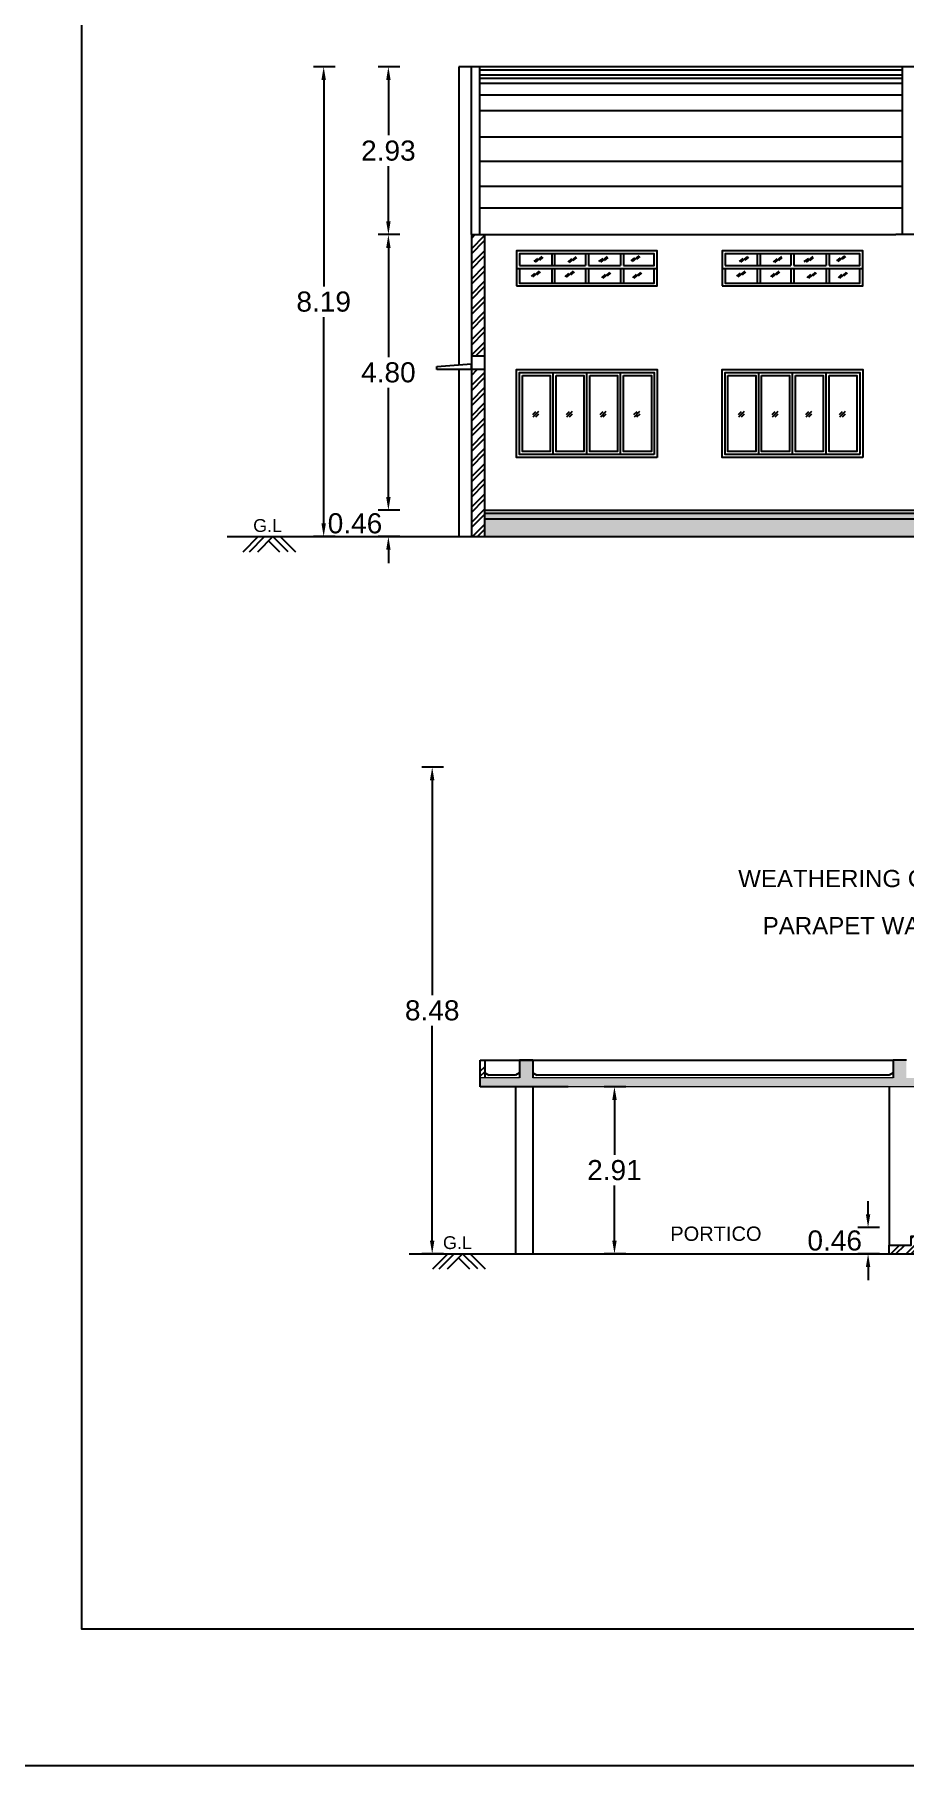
# Model space of a CAD drawing. Header units: metres. Extents: x 3715 to 4596, y 2418 to 2709.
# Drawn here: x 3819.23 to 3834.4, y 2497.4 to 2527.57 of the extents above; entities that cross this region are included whole.
import ezdxf
from ezdxf import colors
from ezdxf.entities.mleader import LeaderData, LeaderLine
from ezdxf.math import Vec2, Vec3

# ---------------------------------------------------------------- set-up
doc = ezdxf.new("R2010")
doc.units = ezdxf.units.M
doc.header["$MEASUREMENT"] = 0
doc.layers.add('BLK_1_PLINTH_HEIGHT', color=7, linetype='Continuous')
doc.styles.add('sheet - sub', font='arial.ttf', dxfattribs={"height": 48})
doc.styles.get("Standard").update_dxf_attribs({"font": 'arial.ttf'})
doc.dimstyles.get("Standard").update_dxf_attribs({"dimtxt": 0.35, "dimasz": 0.23, "dimexe": 0.18, "dimexo": 0.0625, "dimgap": 0.09, "dimtad": 0, "dimtih": 1, "dimtoh": 1, "dimzin": 0, "dimdsep": 46, "dimtxsty": 'Standard', "dimcen": 0.09, "dimadec": 0, "dimazin": 0, "dimtfac": 1, "dimtofl": 0, "dimtmove": 2, "dimatfit": 3, "dimfxl": 0, "dimtolj": 1, "dimtzin": 0, "dimarcsym": 0})
pattern_1 = [(45, (-9629.1319, 1702.0039), (-0.1325825215, 0.1325825215), []), (45, (-9629.04352, 1702.0039), (-0.1325825215, 0.1325825215), [])]

# ---------------------------------------------------------------- blocks, each defined once
blk = doc.blocks.new('*D105')
at = {"color": 0, "lineweight": -2, "ltscale": 0.1}
for p, q in [((3825.398, 2519.508), (3825.398, 2519.738)), ((3825.598, 2519.278), (3825.218, 2519.278)), ((3825.598, 2518.818), (3825.218, 2518.818)), ((3825.398, 2518.588), (3825.398, 2518.358))]:
    blk.add_line(p, q, dxfattribs=at)
at = {"color": 0, "ltscale": 0.1}
for points in [[(3825.36, 2519.508), (3825.437, 2519.508), (3825.398, 2519.278)], [(3825.36, 2518.588), (3825.437, 2518.588), (3825.398, 2518.818)]]:
    blk.add_solid(points, dxfattribs=at)
at = {"color": 0, "ltscale": 0.1, "insert": (3824.816, 2519.048), "char_height": 0.35, "attachment_point": 5}
blk.add_mtext('\\A1;0.46', dxfattribs=at)
blk = doc.blocks.new('*D106')
at = {"color": 0, "lineweight": -2, "ltscale": 0.1}
for p, q in [((3825.598, 2524.082), (3825.218, 2524.082)), ((3825.398, 2523.852), (3825.398, 2521.948)), ((3825.398, 2519.508), (3825.398, 2521.411)), ((3825.598, 2519.278), (3825.218, 2519.278))]:
    blk.add_line(p, q, dxfattribs=at)
at = {"color": 0, "ltscale": 0.1}
for points in [[(3825.36, 2523.852), (3825.437, 2523.852), (3825.398, 2524.082)], [(3825.36, 2519.508), (3825.437, 2519.508), (3825.398, 2519.278)]]:
    blk.add_solid(points, dxfattribs=at)
at = {"color": 0, "ltscale": 0.1, "insert": (3825.398, 2521.68), "char_height": 0.35, "attachment_point": 5}
blk.add_mtext('\\A1;4.80', dxfattribs=at)
blk = doc.blocks.new('*D107')
at = {"color": 0, "lineweight": -2, "ltscale": 0.1}
for p, q in [((3825.598, 2527.008), (3825.218, 2527.008)), ((3825.398, 2526.778), (3825.398, 2525.814)), ((3825.398, 2524.312), (3825.398, 2525.276)), ((3825.598, 2524.082), (3825.218, 2524.082))]:
    blk.add_line(p, q, dxfattribs=at)
at = {"color": 0, "ltscale": 0.1}
for points in [[(3825.36, 2526.778), (3825.437, 2526.778), (3825.398, 2527.008)], [(3825.36, 2524.312), (3825.437, 2524.312), (3825.398, 2524.082)]]:
    blk.add_solid(points, dxfattribs=at)
at = {"color": 0, "ltscale": 0.1, "insert": (3825.398, 2525.545), "char_height": 0.35, "attachment_point": 5}
blk.add_mtext('\\A1;2.93', dxfattribs=at)
blk = doc.blocks.new('*D108')
at = {"color": 0, "lineweight": -2, "ltscale": 0.1}
for p, q in [((3824.47, 2527.008), (3824.09, 2527.008)), ((3824.27, 2526.778), (3824.27, 2523.181)), ((3824.27, 2519.048), (3824.27, 2522.644)), ((3824.47, 2518.818), (3824.09, 2518.818))]:
    blk.add_line(p, q, dxfattribs=at)
at = {"color": 0, "ltscale": 0.1}
for points in [[(3824.231, 2526.778), (3824.308, 2526.778), (3824.27, 2527.008)], [(3824.231, 2519.048), (3824.308, 2519.048), (3824.27, 2518.818)]]:
    blk.add_solid(points, dxfattribs=at)
at = {"color": 0, "ltscale": 0.1, "insert": (3824.27, 2522.913), "char_height": 0.35, "attachment_point": 5}
blk.add_mtext('\\A1;8.19', dxfattribs=at)
blk = doc.blocks.new('*D109')
at = {"color": 0, "lineweight": -2, "ltscale": 0.1}
for p, q in [((3829.54, 2509.229), (3829.16, 2509.229)), ((3829.34, 2508.999), (3829.34, 2508.041)), ((3829.34, 2506.546), (3829.34, 2507.504)), ((3829.54, 2506.316), (3829.16, 2506.316))]:
    blk.add_line(p, q, dxfattribs=at)
at = {"color": 0, "ltscale": 0.1}
for points in [[(3829.302, 2508.999), (3829.379, 2508.999), (3829.34, 2509.229)], [(3829.302, 2506.546), (3829.379, 2506.546), (3829.34, 2506.316)]]:
    blk.add_solid(points, dxfattribs=at)
at = {"color": 0, "ltscale": 0.1, "insert": (3829.34, 2507.773), "char_height": 0.35, "attachment_point": 5}
blk.add_mtext('\\A1;2.91', dxfattribs=at)
blk = doc.blocks.new('*D71')
at = {"color": 0, "lineweight": -2, "ltscale": 0.1}
for p, q in [((3826.362, 2514.8), (3825.982, 2514.8)), ((3826.162, 2514.57), (3826.162, 2510.826)), ((3826.162, 2506.546), (3826.162, 2510.289)), ((3826.362, 2506.316), (3825.982, 2506.316))]:
    blk.add_line(p, q, dxfattribs=at)
at = {"color": 0, "ltscale": 0.1}
for points in [[(3826.123, 2514.57), (3826.2, 2514.57), (3826.162, 2514.8)], [(3826.123, 2506.546), (3826.2, 2506.546), (3826.162, 2506.316)]]:
    blk.add_solid(points, dxfattribs=at)
at = {"color": 0, "ltscale": 0.1, "insert": (3826.162, 2510.558), "char_height": 0.35, "attachment_point": 5}
blk.add_mtext('\\A1;8.48', dxfattribs=at)
blk = doc.blocks.new('*D72')
at = {"layer": 'BLK_1_PLINTH_HEIGHT', "color": 0, "lineweight": -2, "ltscale": 0.1}
for p, q in [((3833.762, 2507.006), (3833.762, 2507.236)), ((3833.962, 2506.776), (3833.582, 2506.776)), ((3833.962, 2506.316), (3833.582, 2506.316)), ((3833.762, 2506.086), (3833.762, 2505.856))]:
    blk.add_line(p, q, dxfattribs=at)
at = {"layer": 'BLK_1_PLINTH_HEIGHT', "color": 0, "ltscale": 0.1}
for points in [[(3833.724, 2507.006), (3833.801, 2507.006), (3833.762, 2506.776)], [(3833.724, 2506.086), (3833.801, 2506.086), (3833.762, 2506.316)]]:
    blk.add_solid(points, dxfattribs=at)
at = {"layer": 'BLK_1_PLINTH_HEIGHT', "color": 0, "ltscale": 0.1, "insert": (3833.18, 2506.546), "char_height": 0.35, "attachment_point": 5}
blk.add_mtext('\\A1;0.46', dxfattribs=at)

msp = doc.modelspace()

# ---------------------------------------------------------------- hatches: boundary and pattern name
at = {"ltscale": 10}
h = msp.add_hatch(dxfattribs=at)
h.set_pattern_fill('ANSI32', color=256, scale=0.5, style=0)
h.set_pattern_definition([(45, (-9473.08615, 1714.50548), (-0.1325825215, 0.1325825215), []), (45, (-9472.99777, 1714.50548), (-0.1325825215, 0.1325825215), [])])
h.paths.add_polyline_path([(3827.07465, 2524.08198), (3826.84465, 2524.08198), (3826.84465, 2521.96349), (3827.07465, 2521.96349)])
h.paths.add_polyline_path([(3827.07465, 2521.73087), (3826.84465, 2521.73087), (3826.84465, 2518.81753), (3827.07465, 2518.81753), (3827.07465, 2519.12753)])
h = msp.add_hatch()
h.set_pattern_fill('AR-CONC', color=256, scale=0.024, style=0)
h.set_pattern_definition([(50, (-12980.28404, -5977.56356), (0.1721424437, -0.0150605124), [0.018, -0.1979999999]), (355, (-12980.28404, -5977.56356), (-0.03330032, 0.180526112), [0.0144, -0.1584]), (100.4514445, (-12980.2697, -5977.56482), (0.1388421232, 0.1654655978), [0.015297646, -0.1682741068]), (46.1842, (-12980.28404, -5977.51556), (0.2561379192, -0.0397246274), [0.027, -0.297]), (96.6356355, (-12980.2627, -5977.51887), (0.224318867, 0.233788464), [0.022946482, -0.2524113023]), (351.184164, (-12980.28404, -5977.51556), (0.2243188667, 0.233788464), [0.0216, -0.2376]), (21, (-12980.26004, -5977.52756), (0.1432576924, -0.0966285337), [0.018, -0.1979999999]), (326, (-12980.26004, -5977.52756), (0.0583956796, 0.1740360107), [0.0144, -0.1584]), (71.4514447, (-12980.2481, -5977.53561), (0.2016533703, 0.0774074766), [0.0152976456, -0.1682741068]), (37.5, (-12980.28404, -5977.56356), (0.00291836527, 0.07989452488), [0, -0.15647999993, 0, -0.16079999993, 0, -0.15899999993]), (7.5, (-12980.28404, -5977.56356), (0.06313668896, 0.0946588108), [0, -0.09167999996, 0, -0.15287999993, 0, -0.06059999997]), (327.5, (-12980.33756, -5977.56356), (0.12811738462, -0.00541316921), [0, -0.06, 0, -0.1871999999, 0, -0.2483999999]), (317.5, (-12980.36156, -5977.56356), (0.1399646806, 0.02402519575), [0, -0.078, 0, -0.12431999994, 0, -0.1763999999])])
h.paths.add_polyline_path([(3970.82465, 2519.22753), (3827.07465, 2519.22753), (3827.07465, 2519.12753), (3970.82465, 2519.12753)])
h = msp.add_hatch()
h.set_pattern_fill('AR-SAND', color=256, scale=0.08, style=0)
h.set_pattern_definition([(37.5, (-9473.08615, 1714.50548), (-0.0050394686, 0.1541459015), [0, -0.1216, 0, -0.136, 0, -0.13]), (7.5, (-9473.08615, 1714.50548), (0.1415821364, 0.2257716852), [0, -0.0656, 0, -0.1096, 0, -0.042]), (327.5, (-9473.18455, 1714.50548), (0.249131349, 0.0004527243), [0, -0.04, 0, -0.144, 0, -0.188]), (317.5, (-9473.18455, 1714.50548), (0.2404901284, 0.0702140452), [0, -0.02, 0, -0.0944, 0, -0.108])])
h.paths.add_polyline_path([(3970.82465, 2519.12753), (3827.07465, 2519.12753), (3827.07465, 2518.81753), (3970.82465, 2518.81753)])
h = msp.add_hatch(dxfattribs=at)
h.set_pattern_fill('ANSI32', color=256, scale=0.5, style=0)
h.set_pattern_definition(pattern_1)
h.paths.add_polyline_path([(3827.00114, 2509.38261), (3827.07781, 2509.38261), (3827.07781, 2509.51039), (3827.07781, 2509.68928), (3827.00114, 2509.68928)])
h = msp.add_hatch(dxfattribs=at)
h.set_pattern_fill('AR-CONC', color=256, scale=0.025556)
h.set_pattern_definition([(50, (4101.9587, 2557.19769), (0.183299824, -0.01603666), [0.01916667, -0.21083333]), (355, (4101.9587, 2557.19769), (-0.03545867, 0.19222688), [0.01533333, -0.16866667]), (100.4514, (4101.97397, 2557.19635), (0.14784129, 0.1761901), [0.01628916, -0.17918076]), (46.1842, (4101.9587, 2557.2488), (0.27273938, -0.0422993), [0.02875, -0.31625]), (96.6356, (4101.98143, 2557.24527), (0.23885825, 0.24894123), [0.02443374, -0.2687711]), (351.1842, (4101.9587, 2557.2488), (0.23885805, 0.24894142), [0.023, -0.253]), (21, (4101.98425, 2557.23602), (0.15254291, -0.102891494), [0.01916667, -0.21083333]), (326, (4101.98425, 2557.23602), (0.06218058, 0.18531612), [0.01533333, -0.16866667]), (71.4514, (4101.99697, 2557.22745), (0.21472356, 0.08242446), [0.01628916, -0.17918076]), (37.5, (4101.9587, 2557.19769), (0.003107519, 0.085072874), [0, -0.166622222, 0, -0.171222222, 0, -0.169305555]), (7.5, (4101.9587, 2557.19769), (0.067228882, 0.100794104), [0, -0.097622222, 0, -0.16278889, 0, -0.064527778]), (327.5, (4101.90171, 2557.19769), (0.13642129, -0.005764023), [0, -0.06388889, 0, -0.199333333, 0, -0.2645]), (317.5, (4101.87615, 2557.19769), (0.149036465, 0.025582384), [0, -0.083055556, 0, -0.13237778, 0, -0.187833333])])
h.paths.add_polyline_path([(3832.98114, 2509.38261), (3827.00114, 2509.38261), (3827.00114, 2509.22928), (3828.53442, 2509.22928), (3832.98114, 2509.22928)])
h.paths.add_polyline_path([(3827.91447, 2509.68928), (3827.68447, 2509.68928), (3827.68447, 2509.38261), (3827.91447, 2509.38261)])
h.paths.add_polyline_path([(3835.51108, 2509.38261), (3834.43114, 2509.38261), (3834.43114, 2509.68928), (3834.20114, 2509.68928), (3834.20114, 2509.38261), (3832.98114, 2509.38261), (3832.98114, 2509.22928), (3835.51108, 2509.22928)])
h = msp.add_hatch(dxfattribs=at)
h.set_pattern_fill('ANSI32', color=256, scale=0.5, style=0)
h.set_pattern_definition(pattern_1)
h.paths.add_polyline_path([(3834.89781, 2506.31595), (3835.12781, 2506.31595), (3835.12781, 2506.72595), (3834.89781, 2506.72595)])
h.paths.add_polyline_path([(3834.89781, 2506.31595), (3834.89781, 2506.62261), (3834.51447, 2506.62261), (3834.51447, 2506.46928), (3834.13114, 2506.46928), (3834.13114, 2506.31595)])

# ---------------------------------------------------------------- linework, layer by layer
for p, q in [((3826.62425, 2527.00781), (3826.62425, 2521.8125)), ((3971.28465, 2527.00781), (3826.62425, 2527.00781)), ((3834.35965, 2526.95026), (3826.99465, 2526.95026)), ((3834.35965, 2526.86074), (3826.99465, 2526.86074)), ((3826.99465, 2526.80877), (3834.35965, 2526.80877)), ((3826.99465, 2526.72006), (3834.35965, 2526.72006)), ((3834.35965, 2526.51544), (3826.99465, 2526.51544)), ((3834.35965, 2526.23794), (3826.99465, 2526.23794)), ((3826.62425, 2525.78205), (3826.62409, 2525.78205)), ((3834.35965, 2525.78205), (3826.99465, 2525.78205)), ((3826.62425, 2525.35866), (3826.62409, 2525.35866)), ((3834.35965, 2525.35866), (3826.99465, 2525.35866)), ((3826.62425, 2524.92065), (3826.62409, 2524.92065)), ((3834.35965, 2524.92065), (3826.99465, 2524.92065)), ((3834.35965, 2524.54198), (3826.99465, 2524.54198)), ((3826.84465, 2524.08198), (3826.84465, 2518.81753)), ((3826.84465, 2524.08198), (3834.24778, 2524.08198)), ((3827.07465, 2524.08198), (3827.07465, 2519.12753)), ((3963.66111, 2524.08198), (3834.24794, 2524.08198)), ((3826.62425, 2521.73087), (3826.62425, 2518.81753)), ((3827.07465, 2519.12753), (3827.07465, 2518.81753)), ((3822.58976, 2518.81753), (3974.73829, 2518.81753)), ((3827.00114, 2509.22928), (3827.00114, 2509.68928)), ((3827.00114, 2509.68928), (3827.07781, 2509.68928)), ((3827.07781, 2509.68928), (3834.20114, 2509.68928)), ((3827.07781, 2509.68928), (3827.07781, 2509.38261)), ((3827.91447, 2509.68928), (3827.68447, 2509.68928)), ((3827.68447, 2509.68928), (3827.68447, 2509.38261)), ((3827.91447, 2509.68928), (3827.91447, 2509.38261)), ((3834.43114, 2509.68928), (3834.20114, 2509.68928)), ((3834.20114, 2509.68928), (3834.20114, 2509.38261)), ((3827.07781, 2509.47019), (3827.14747, 2509.42961)), ((3827.61481, 2509.42961), (3827.14747, 2509.42961)), ((3827.68447, 2509.47019), (3827.61481, 2509.42961)), ((3827.91447, 2509.47019), (3827.98414, 2509.42961)), ((3834.13148, 2509.42961), (3827.98414, 2509.42961)), ((3834.20114, 2509.47019), (3834.13148, 2509.42961)), ((3828.53442, 2509.22928), (3827.00114, 2509.22928)), ((3827.61447, 2509.22928), (3827.61447, 2506.31595)), ((3827.91447, 2509.22928), (3827.91447, 2506.31595)), ((3834.13114, 2509.22928), (3834.13114, 2506.46928))]:
    msp.add_line(p, q, dxfattribs=at)
at = {"ltscale": 0.1}
for p, q in [((3826.84465, 2524.08198), (3826.84465, 2527.00781)), ((3826.99465, 2524.08198), (3826.99465, 2527.00781)), ((3834.35965, 2524.08198), (3834.35965, 2527.00781)), ((3826.24465, 2521.78087), (3826.84465, 2521.83087)), ((3826.24465, 2521.73087), (3826.24465, 2521.78087)), ((3826.84465, 2521.73087), (3826.24465, 2521.73087)), ((3827.07465, 2521.96349), (3826.84465, 2521.96349)), ((3826.84465, 2521.73087), (3826.84465, 2521.83087)), ((3827.07465, 2521.73087), (3826.84465, 2521.73087)), ((3827.07465, 2519.27753), (3970.82465, 2519.27753)), ((3827.07465, 2519.22753), (3970.82465, 2519.22753)), ((3827.07465, 2519.12753), (3970.82465, 2519.12753))]:
    msp.add_line(p, q, dxfattribs=at)
at = {"ltscale": 6}
for p, q in [((3827.68371, 2523.54531), (3828.83371, 2523.54531)), ((3828.24594, 2523.74976), (3828.24594, 2523.54531)), ((3828.29705, 2523.74976), (3828.29705, 2523.54531)), ((3828.83371, 2523.74976), (3828.83371, 2523.54531)), ((3828.88483, 2523.74976), (3828.88483, 2523.54531)), ((3828.88483, 2523.54531), (3829.44705, 2523.54531)), ((3829.44705, 2523.74976), (3829.44705, 2523.54531)), ((3829.49816, 2523.74976), (3829.49816, 2523.54531)), ((3831.26788, 2523.54531), (3832.41788, 2523.54531)), ((3831.8301, 2523.74976), (3831.8301, 2523.54531)), ((3831.88121, 2523.74976), (3831.88121, 2523.54531)), ((3832.41788, 2523.74976), (3832.41788, 2523.54531)), ((3832.46899, 2523.74976), (3832.46899, 2523.54531)), ((3832.46899, 2523.54531), (3833.03122, 2523.54531)), ((3833.03122, 2523.74976), (3833.03122, 2523.54531)), ((3833.08233, 2523.74976), (3833.08233, 2523.54531)), ((3827.6326, 2523.4942), (3830.08594, 2523.4942)), ((3828.24594, 2523.4942), (3828.24594, 2523.23865)), ((3828.29705, 2523.4942), (3828.29705, 2523.23865)), ((3828.83371, 2523.4942), (3828.83371, 2523.23865)), ((3828.88483, 2523.4942), (3828.88483, 2523.23865)), ((3829.44705, 2523.4942), (3829.44705, 2523.23865)), ((3829.49816, 2523.4942), (3829.49816, 2523.23865)), ((3831.21677, 2523.4942), (3833.6701, 2523.4942)), ((3831.8301, 2523.4942), (3831.8301, 2523.23865)), ((3831.88121, 2523.4942), (3831.88121, 2523.23865)), ((3832.41788, 2523.4942), (3832.41788, 2523.23865)), ((3832.46899, 2523.4942), (3832.46899, 2523.23865)), ((3833.03122, 2523.4942), (3833.03122, 2523.23865)), ((3833.08233, 2523.4942), (3833.08233, 2523.23865)), ((3828.27133, 2520.24865), (3828.27133, 2521.67976)), ((3828.85911, 2520.24865), (3828.85911, 2521.67976)), ((3829.44689, 2520.24865), (3829.44689, 2521.67976)), ((3831.8555, 2520.24865), (3831.8555, 2521.67976)), ((3832.44328, 2520.24865), (3832.44328, 2521.67976)), ((3833.03106, 2520.24865), (3833.03106, 2521.67976)), ((3827.91656, 2520.94685), (3827.97044, 2521.00073)), ((3828.01469, 2520.99892), (3827.91837, 2520.9026)), ((3828.0165, 2520.95467), (3827.96262, 2520.9008)), ((3828.50434, 2520.94685), (3828.55822, 2521.00073)), ((3828.60247, 2520.99892), (3828.50615, 2520.9026)), ((3828.60428, 2520.95467), (3828.5504, 2520.9008)), ((3829.09212, 2520.94685), (3829.14599, 2521.00073)), ((3829.19024, 2520.99892), (3829.09393, 2520.9026)), ((3829.19205, 2520.95467), (3829.13818, 2520.9008)), ((3829.6799, 2520.94685), (3829.73377, 2521.00073)), ((3829.77802, 2520.99892), (3829.6817, 2520.9026)), ((3829.77983, 2520.95467), (3829.72595, 2520.9008)), ((3831.50073, 2520.94685), (3831.55461, 2521.00073)), ((3831.59886, 2520.99892), (3831.50254, 2520.9026)), ((3831.60066, 2520.95467), (3831.54679, 2520.9008)), ((3832.08851, 2520.94685), (3832.14238, 2521.00073)), ((3832.18663, 2520.99892), (3832.09032, 2520.9026)), ((3832.18844, 2520.95467), (3832.13456, 2520.9008)), ((3832.67628, 2520.94685), (3832.73016, 2521.00073)), ((3832.77441, 2520.99892), (3832.67809, 2520.9026)), ((3832.77622, 2520.95467), (3832.72234, 2520.9008)), ((3833.26406, 2520.94685), (3833.31794, 2521.00073)), ((3833.36219, 2520.99892), (3833.26587, 2520.9026)), ((3833.364, 2520.95467), (3833.31012, 2520.9008))]:
    msp.add_line(p, q, dxfattribs=at)
at = {"linetype": 'Continuous'}
for p, q in [((3827.93866, 2523.6129), (3828.00193, 2523.66729)), ((3827.96204, 2523.60053), (3828.0803, 2523.70221)), ((3828.03632, 2523.63921), (3828.09604, 2523.69056)), ((3828.53064, 2523.60991), (3828.59391, 2523.66431)), ((3828.55402, 2523.59754), (3828.67229, 2523.69923)), ((3828.62207, 2523.63086), (3828.68179, 2523.68221)), ((3829.06653, 2523.61385), (3829.14257, 2523.66825)), ((3829.10268, 2523.60148), (3829.22095, 2523.70317)), ((3829.16849, 2523.63288), (3829.22821, 2523.68423)), ((3829.63191, 2523.62568), (3829.69518, 2523.68008)), ((3829.65529, 2523.61331), (3829.77356, 2523.715)), ((3829.72958, 2523.652), (3829.7893, 2523.70334)), ((3831.52283, 2523.6129), (3831.58609, 2523.66729)), ((3831.5462, 2523.60053), (3831.66447, 2523.70221)), ((3831.62049, 2523.63921), (3831.68021, 2523.69056)), ((3832.11481, 2523.60991), (3832.17808, 2523.66431)), ((3832.13819, 2523.59754), (3832.25645, 2523.69923)), ((3832.20623, 2523.63086), (3832.26595, 2523.68221)), ((3832.65069, 2523.61385), (3832.72674, 2523.66825)), ((3832.68685, 2523.60148), (3832.80512, 2523.70317)), ((3832.75266, 2523.63288), (3832.81238, 2523.68423)), ((3833.21608, 2523.62568), (3833.27935, 2523.68008)), ((3833.23946, 2523.61331), (3833.35772, 2523.715)), ((3833.31374, 2523.652), (3833.37346, 2523.70334)), ((3827.89129, 2523.35662), (3827.95456, 2523.41101)), ((3827.91467, 2523.34425), (3828.03294, 2523.44593)), ((3827.98896, 2523.38293), (3828.04867, 2523.43428)), ((3828.48328, 2523.35363), (3828.54655, 2523.40803)), ((3828.50666, 2523.34126), (3828.62492, 2523.44295)), ((3828.58094, 2523.37995), (3828.64066, 2523.43129)), ((3829.11878, 2523.33786), (3829.18205, 2523.39226)), ((3829.14216, 2523.32549), (3829.26042, 2523.42718)), ((3829.21644, 2523.36418), (3829.27616, 2523.41552)), ((3829.65954, 2523.33786), (3829.72281, 2523.39226)), ((3829.68292, 2523.32549), (3829.80119, 2523.42718)), ((3829.75721, 2523.36418), (3829.81693, 2523.41552)), ((3831.47546, 2523.35662), (3831.53873, 2523.41101)), ((3831.49884, 2523.34425), (3831.6171, 2523.44593)), ((3831.57312, 2523.38293), (3831.63284, 2523.43428)), ((3832.06744, 2523.35363), (3832.13071, 2523.40803)), ((3832.09082, 2523.34126), (3832.20909, 2523.44295)), ((3832.16511, 2523.37995), (3832.22483, 2523.43129)), ((3832.70294, 2523.33786), (3832.76621, 2523.39226)), ((3832.72632, 2523.32549), (3832.84459, 2523.42718)), ((3832.80061, 2523.36418), (3832.86033, 2523.41552)), ((3833.24371, 2523.33786), (3833.30698, 2523.39226)), ((3833.26709, 2523.32549), (3833.38535, 2523.42718)), ((3833.34137, 2523.36418), (3833.40109, 2523.41552))]:
    msp.add_line(p, q, dxfattribs=at)
at = {"lineweight": 25}
for p, q in [((3823.12631, 2518.81753), (3822.85803, 2518.54926)), ((3823.23781, 2518.81753), (3822.96954, 2518.54926)), ((3823.31071, 2518.74463), (3823.50202, 2518.55332)), ((3823.51328, 2518.81753), (3823.77749, 2518.55332)), ((3826.43548, 2506.31595), (3826.16721, 2506.04768)), ((3826.54699, 2506.31595), (3826.27871, 2506.04768)), ((3826.61989, 2506.24304), (3826.8112, 2506.05173)), ((3826.82246, 2506.31595), (3827.08667, 2506.05173))]:
    msp.add_line(p, q, dxfattribs=at)
at = {"lineweight": 20, "ltscale": 10}
for p, q in [((3827.68447, 2509.38261), (3827.00114, 2509.38261)), ((3834.20114, 2509.38261), (3827.91447, 2509.38261)), ((3835.51108, 2509.22928), (3828.53442, 2509.22928))]:
    msp.add_line(p, q, dxfattribs=at)
for points in [[(3817.40443, 2497.39784), (3993.29629, 2497.39784), (3993.29629, 2645.44016), (3817.40443, 2645.44016)], [(3820.05361, 2547.77183), (3974.73829, 2547.77183), (3974.73829, 2499.76967), (3820.05361, 2499.76967)]]:
    msp.add_lwpolyline(points, close=True)
at = {"ltscale": 6}
for points in [[(3827.6326, 2523.18753), (3830.08594, 2523.18753), (3830.08594, 2523.80087), (3827.6326, 2523.80087)], [(3831.21677, 2523.18753), (3833.6701, 2523.18753), (3833.6701, 2523.80087), (3831.21677, 2523.80087)], [(3830.08578, 2520.19753), (3827.63244, 2520.19753), (3827.63244, 2521.73087), (3830.08578, 2521.73087)], [(3833.66994, 2520.19753), (3831.21661, 2520.19753), (3831.21661, 2521.73087), (3833.66994, 2521.73087)], [(3830.03467, 2520.24865), (3827.68356, 2520.24865), (3827.68356, 2521.67976), (3830.03467, 2521.67976)], [(3827.73467, 2521.62865), (3828.22022, 2521.62865), (3828.22022, 2520.29976), (3827.73467, 2520.29976)], [(3828.32244, 2521.62865), (3828.808, 2521.62865), (3828.808, 2520.29976), (3828.32244, 2520.29976)], [(3828.91022, 2521.62865), (3829.39578, 2521.62865), (3829.39578, 2520.29976), (3828.91022, 2520.29976)], [(3829.498, 2521.62865), (3829.98356, 2521.62865), (3829.98356, 2520.29976), (3829.498, 2520.29976)], [(3833.61883, 2520.24865), (3831.26772, 2520.24865), (3831.26772, 2521.67976), (3833.61883, 2521.67976)], [(3831.31883, 2521.62865), (3831.80439, 2521.62865), (3831.80439, 2520.29976), (3831.31883, 2520.29976)], [(3831.90661, 2521.62865), (3832.39217, 2521.62865), (3832.39217, 2520.29976), (3831.90661, 2520.29976)], [(3832.49439, 2521.62865), (3832.97994, 2521.62865), (3832.97994, 2520.29976), (3832.49439, 2520.29976)], [(3833.08217, 2521.62865), (3833.56772, 2521.62865), (3833.56772, 2520.29976), (3833.08217, 2520.29976)]]:
    msp.add_lwpolyline(points, close=True, dxfattribs=at)
for points in [[(3829.49816, 2523.54531), (3830.03483, 2523.54531), (3830.03483, 2523.74976), (3827.68371, 2523.74976), (3827.68371, 2523.54531)], [(3833.08233, 2523.54531), (3833.61899, 2523.54531), (3833.61899, 2523.74976), (3831.26788, 2523.74976), (3831.26788, 2523.54531)], [(3827.68371, 2523.4942), (3827.68371, 2523.23865), (3830.03483, 2523.23865), (3830.03483, 2523.4942)], [(3831.26788, 2523.4942), (3831.26788, 2523.23865), (3833.61899, 2523.23865), (3833.61899, 2523.4942)]]:
    msp.add_lwpolyline(points, dxfattribs=at)
at = {"lineweight": 25}
for points in [[(3823.64783, 2518.55332), (3823.38362, 2518.81753), (3823.11534, 2518.54926)], [(3826.95701, 2506.05173), (3826.69279, 2506.31595), (3826.42452, 2506.04768)]]:
    msp.add_lwpolyline(points, dxfattribs=at)
at = {"ltscale": 10}
for points in [[(3834.13114, 2506.31595), (3834.13114, 2506.46928), (3834.51447, 2506.46928), (3834.51447, 2506.62261), (3834.89781, 2506.62261)], [(3825.75865, 2506.31595), (3897.98953, 2506.31595)]]:
    msp.add_lwpolyline(points, dxfattribs=at)
at = {"layer": 'BLK_1_PLINTH_HEIGHT'}
msp.add_line((3827.07465, 2519.27753), (3827.07465, 2518.81753), dxfattribs=at)

# ---------------------------------------------------------------- texts
at = {"lineweight": 25}
for p in [(3823.04063, 2518.89987), (3826.34981, 2506.39828)]:
    msp.add_text('G.L', height=0.223783, dxfattribs=at).set_placement(p)
at = {"insert": (3830.31336, 2506.79165), "char_height": 0.25, "width": 10.9354805, "attachment_point": 1, "style": 'sheet - sub'}
msp.add_mtext('PORTICO', dxfattribs=at)

# ---------------------------------------------------------------- dimensions: what is measured, and where the dimension line sits
at = {"ltscale": 0.1}
for base, p1, p2, picture, middle in [((3824.26952, 2518.81753), (3826.62425, 2527.00781), (3826.62425, 2518.81753), '*D108', (3824.26952, 2522.91267)), ((3825.39819, 2527.00781), (3826.84465, 2524.08198), (3826.84465, 2527.00781), '*D107', (3825.39819, 2525.54489)), ((3825.39819, 2524.08198), (3827.07465, 2519.27753), (3827.07465, 2524.08198), '*D106', (3825.39819, 2521.67976)), ((3825.39819, 2519.27753), (3827.07465, 2518.81753), (3827.07465, 2519.27753), '*D105', (3824.81579, 2519.04753)), ((3826.16181, 2506.31595), (3876.37445, 2514.79955), (3876.37445, 2506.31595), '*D71', (3826.16181, 2510.55775)), ((3829.3404, 2509.22928), (3829.77309, 2506.31595), (3829.77309, 2509.22928), '*D109', (3829.3404, 2507.77261))]:
    dim = msp.add_linear_dim(base=base, p1=p1, p2=p2, angle=90, dimstyle='Standard', dxfattribs=at)
    dim.commit()
    dim.dimension.update_dxf_attribs({"geometry": picture, "text_midpoint": middle})
at = {"layer": 'BLK_1_PLINTH_HEIGHT', "color": 7, "ltscale": 0.1}
dim = msp.add_linear_dim(base=(3833.76226, 2506.31595), p1=(3835.15041, 2506.77595), p2=(3835.15041, 2506.31595), angle=90, dimstyle='Standard', dxfattribs=at)
dim.commit()
dim.dimension.update_dxf_attribs({"geometry": '*D72', "text_midpoint": (3833.17985, 2506.54595)})

# ---------------------------------------------------------------- leaders
at = {"ltscale": 0.1}
ml = msp.add_multileader_mtext('Standard', dxfattribs=at)
ml.set_content('WEATHERING COURSE', color=256)
ml.set_leader_properties()
ml.build(insert=Vec2(0, 0))
ml.multileader.update_dxf_attribs({"dogleg_length": 0.36, "arrow_head_size": 0.25})
ctx = ml.context
ctx.base_point, ctx.char_height, ctx.arrow_head_size, ctx.landing_gap_size, ctx.plane_origin = Vec3(3831.43512, 2512.85526), 0.3, 0.25, 0.09, Vec3(3839.06008, 2510.50294)
ctx.text_align_type = 2
notes = []
notes.append((ctx, [(0, (1, 1, 0), (3836.69757, 2512.85526), (-1, 0), 0.36, [(0, [(3837.34855, 2510.50294)], 0, [])])]))
ctx.mtext.insert, ctx.mtext.alignment, ctx.mtext.flow_direction = Vec3(3836.24757, 2513.00781), 3, 5
ml = msp.add_multileader_mtext('Standard', dxfattribs=at)
ml.set_content('PARAPET WALL', color=256)
ml.set_leader_properties()
ml.build(insert=Vec2(0, 0))
ml.multileader.update_dxf_attribs({"dogleg_length": 0.36, "arrow_head_size": 0.25})
ctx = ml.context
ctx.base_point, ctx.char_height, ctx.arrow_head_size, ctx.landing_gap_size, ctx.plane_origin = Vec3(3831.88258, 2512.03594), 0.3, 0.25, 0.09, Vec3(3838.11969, 2511.37595)
ctx.text_align_type = 2
notes.append((ctx, [(0, (1, 1, 0), (3835.75717, 2512.03594), (-1, 0), 0.52782, [(0, [(3836.40816, 2511.37595)], 0, [])])]))
ctx.mtext.insert, ctx.mtext.alignment, ctx.mtext.flow_direction = Vec3(3835.13936, 2512.18604), 3, 5
for ctx, leaders in notes:
    for number, flags, end, landing, length, lines in leaders:
        leader = LeaderData()
        leader.index, (leader.has_last_leader_line, leader.has_dogleg_vector, leader.attachment_direction) = number, flags
        leader.last_leader_point, leader.dogleg_vector, leader.dogleg_length = Vec3(end), Vec3(landing), length
        for number, points, colour, breaks in lines:
            line = LeaderLine()
            line.index, line.vertices, line.color, line.breaks = number, Vec3.list(points), colors.encode_raw_color(colour), breaks
            leader.lines.append(line)
        ctx.leaders.append(leader)

doc.saveas('drawing.dxf')
